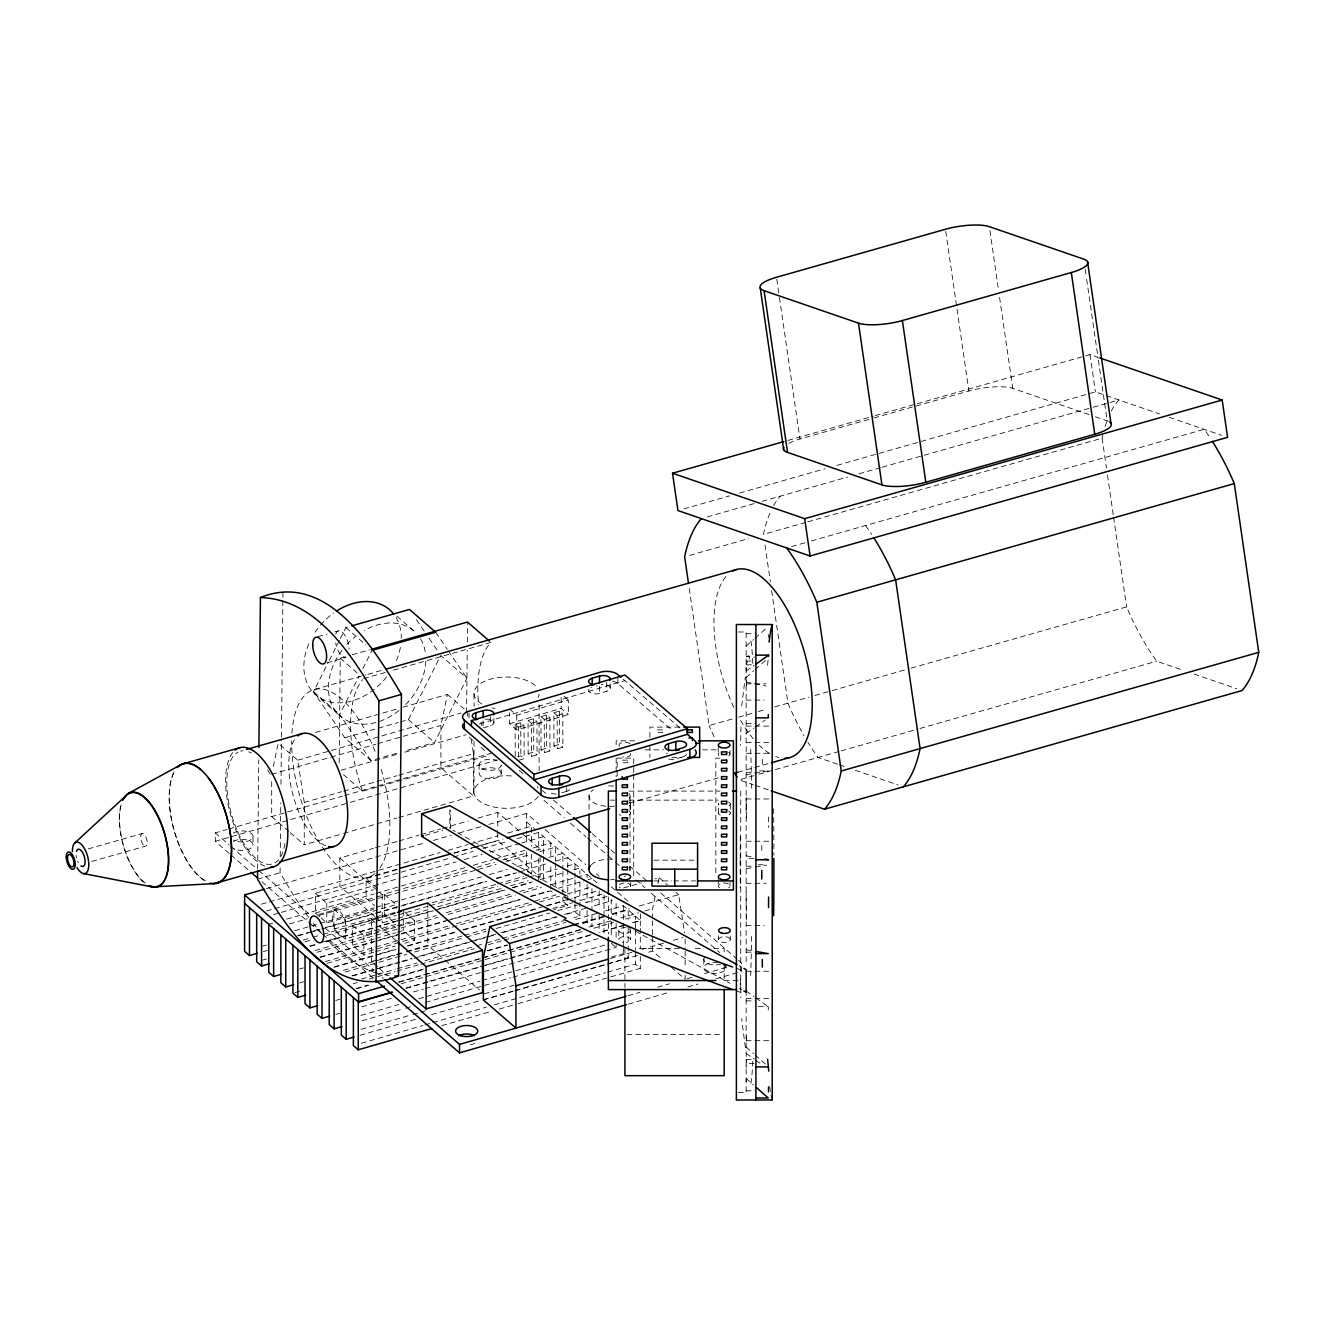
<?xml version="1.0" encoding="UTF-8"?>
<svg xmlns="http://www.w3.org/2000/svg" width="1325" height="1325" viewBox="0 0 1325 1325"><rect width="100%" height="100%" fill="white"/><g stroke="black" fill="none" stroke-linecap="round" stroke-linejoin="round"><path stroke-width="0.75" stroke-dasharray="5 3.75" d="M718.581 813.103L718.581 804.06M725.934 968.177L725.934 964.782M746.157 1081.498L746.157 1079.593M746.157 1067.967L746.157 1065.25M746.157 903.667L746.157 891.791M746.157 809.078L746.157 797.484M746.157 670.599L746.157 667.336M746.638 680.752L746.604 688.47M746.604 906.201L746.538 920.246M257.646 868.869L258.773 759.921M308.427 917.132L294.763 897.323L280.072 872.744L280.138 866.567M280.237 856.298L280.784 802.851M280.983 784.35L281.447 739.135M281.463 737.081L282.871 599.347M282.888 597.293L282.954 591.132M339.183 762.786L340.26 658.177L350.197 655.362M466.582 712.535L467.228 650.178M467.311 642.128L467.51 622.021M273.314 766.529L278.2 743.259L297.744 760.186L304.253 802.486L304.253 844.787L341.635 834.005M398.709 817.525L473.472 795.944L440.91 767.738L440.91 725.438L447.419 694.416L400.2 708.047M652.596 918.821L652.596 908.751L655.842 893.249M657.879 883.543L659.105 877.73L655.163 878.872M396.771 753.229L370.934 760.583L344.748 737.76L313.495 691.683L328.302 662.351M329.229 660.513L339.399 640.356M340.326 638.517L345.875 627.52L349.85 626.394M370.934 760.583L339.68 714.506L359.108 676.015M362.802 668.678L372.06 650.343M400.415 721.926L408.382 719.674L440.761 655.511L466.947 678.334L434.55 742.497L404.738 750.977M746.157 646.07L753.527 639.544M755.002 638.236L766.794 627.802M746.157 677.489L753.627 670.864M755.134 669.539L765.602 660.264M746.157 661.142L754.041 660.893M746.157 671.063L754.173 665.365M746.157 733.537L754.041 727.938M755.631 726.812L765.105 720.104M747.201 656.355L746.157 656.869A11.743 2.915 -45.7 0 1 747.234 656.306L754.571 657.183M596.3 686.002L597.211 685.721M479.319 723.897L624.903 680.652M509.496 709.057L516.7 715.235L568.326 699.915L568.375 714.539L516.75 729.876L509.545 723.698L509.512 712.717M483.526 727.856L490.382 725.818A7.172 3.611 -0.2 0 0 493.397 721.33A7.172 3.611 -0.2 0 0 484.983 719.227M589.112 689.066A7.172 3.611 -0.2 0 0 591.198 693.091A7.172 3.611 -0.2 0 0 599.43 693.439L606.734 691.253A7.172 3.611 -0.2 0 0 609.748 686.764A7.172 3.611 -0.2 0 0 601.335 684.661M509.545 723.698L561.171 708.362L568.375 714.539M515.143 724.295L520.758 722.622L524.054 725.438L524.153 758.645L518.539 760.318L518.439 727.11L515.143 724.295L515.243 757.486L520.858 755.813L524.153 758.645M528.046 720.452L533.677 718.779L536.956 721.612L537.056 754.803L531.441 756.476L528.145 753.66L528.046 720.452L531.342 723.284L531.441 756.476M540.948 716.626L546.579 714.953L549.875 717.769L549.958 750.977L544.343 752.65L541.047 749.817L540.948 716.626L544.244 719.442L544.343 752.65M553.867 712.784L559.481 711.111L562.777 713.943L562.877 747.134L557.245 748.807L553.966 745.992L553.867 712.784L557.146 715.616L557.245 748.807M518.439 727.11L524.054 725.438M531.342 723.284L536.956 721.612M544.244 719.442L549.875 717.769M557.146 715.616L562.777 713.943M528.145 753.66L533.776 751.987L537.056 754.803M541.047 749.817L546.678 748.145L549.958 750.977M553.966 745.992L559.581 744.319L562.877 747.134M561.701 792.814L564.897 791.87M565.344 791.737L566.719 791.323A7.172 3.611 -0.2 0 0 570.263 788.392M682.16 757.039L675.767 758.943A7.172 3.611 -0.2 0 1 667.204 758.463M682.623 756.906L683.071 756.774A7.172 3.611 -0.2 0 0 686.615 753.461M315.582 732.46L398.229 708.61M297.744 760.186L461.067 713.032M271.691 774.28L328.749 757.817M330.72 757.237L375.969 744.17M377.94 743.607L440.91 725.438M304.253 802.486L341.635 791.688M343.606 791.124L375.091 782.032M377.062 781.468L396.738 775.787M398.709 775.224L473.472 753.643L471.303 739.532M229.275 853.449L215.279 841.325L215.279 832.878L226.956 829.5M228.894 828.937L342.529 796.143M344.5 795.563L375.969 786.487M377.94 785.907L493.43 752.583M215.279 841.325L288.767 820.125M290.755 819.546L348.359 802.917M350.347 802.337L497.322 759.921M343.606 833.425L375.091 824.349M377.062 823.769L396.738 818.088M374.627 916.337L339.846 886.226L339.846 858.02L373.402 848.331M375.373 847.768L397.102 841.491M399.073 840.928L418.816 835.23M420.787 834.651L440.529 828.953M442.5 828.39L468.172 820.97M478.043 818.121L497.786 812.424L520.46 832.067M266.441 888.611L373.7 857.656M375.671 857.076L425.325 842.75M433.275 840.447L451.146 835.297M459.096 832.994L480.942 826.684M488.892 824.398L526.621 813.5L538.712 823.968M261.389 904.163L267.352 902.457M269.339 901.878L440.148 852.571M448.098 850.269L467.957 844.538M469.944 843.975L497.753 835.942M507.674 833.077L531.507 826.187L531.507 846.178M319.64 916.734L315.367 913.024L315.367 893.282L373.402 876.537M375.373 875.957L397.102 869.697M454.342 853.168L472.114 848.033M474.085 847.47L497.786 840.63L540.12 877.299L540.12 855.138M266.607 910.987L272.569 909.265M274.557 908.685L373.865 880.015M375.853 879.452L451.328 857.656M453.316 857.093L473.174 851.346M483.095 848.48L506.928 841.607M516.866 838.742L538.712 832.431L590.735 877.481M273.48 914.631L279.442 912.925M281.43 912.345L400.597 877.945M402.585 877.365L456.214 861.896M464.148 859.594L482.035 854.443M489.968 852.141L519.764 843.545M521.752 842.965L543.598 836.655L543.598 854.642M315.367 893.282L326.762 903.153L373.617 889.638M268.76 924.32L272.735 923.177M286.647 919.153L374.031 893.928M376.018 893.348L465.39 867.56M473.34 865.258L493.198 859.528M495.186 858.948L524.982 850.352M532.932 848.066L550.803 842.899L550.803 858.882M315.367 913.024L366.131 898.383L374.677 905.787M379.149 892.073L382.18 894.69L469.05 869.614M476.95 867.328L494.705 862.194M502.606 859.925L526.307 853.085M536.178 850.236L540.12 849.093L540.12 853.118M384.697 894.706L384.697 914.449L396.092 924.32L345.328 938.978L333.933 929.107L333.933 909.364L384.697 894.706L396.092 904.577L396.092 908.536M289.546 923.956L307.417 918.805M319.342 915.36L400.763 891.858M402.75 891.278L476.238 870.061M478.226 869.498L496.097 864.331M506.034 861.465L529.868 854.592M539.805 851.71L555.688 847.122L555.688 861.117M294.763 930.779L374.213 907.84M376.184 907.261L481.455 876.868M489.405 874.583L507.276 869.415M517.214 866.55L541.047 859.677M548.981 857.374L562.893 853.366L562.893 869.349M321.064 917.96L326.762 922.896L373.617 909.381M333.933 909.364L345.328 919.235L396.092 904.577M297.661 935.582L311.557 931.558M313.545 930.995L323.482 928.129M325.47 927.55L400.945 905.753M402.933 905.19L486.341 881.108M496.279 878.243L514.15 873.076M524.087 870.21L547.921 863.337M555.854 861.035L567.779 857.606L567.779 867.593M262.466 946.166L266.441 945.023M298.224 935.847L308.145 932.982M310.133 932.403L320.07 929.537M322.058 928.957L373.7 914.051M375.671 913.488L486.904 881.373M496.842 878.508L516.7 872.778M518.688 872.198L526.621 869.912L531.507 874.136L525.545 875.858M333.933 929.107L384.697 914.449M377.625 966.952L371.381 961.536L371.381 919.235L396.672 911.931M373.65 952.244L363.895 955.06L352.483 945.189L352.483 925.446L373.965 919.235M375.919 918.672L395.446 913.041M263.377 951.549L267.352 950.389M303.11 940.071L311.044 937.785M313.031 937.206L320.981 934.92M322.969 934.34L396.457 913.124M432.198 902.805L495.765 884.454M497.753 883.891L523.574 876.438M304.866 941.81L310.812 940.088M326.712 935.5L396.225 915.442M398.212 914.863L428.008 906.267M429.996 905.687L497.521 886.193M505.471 883.907L527.317 877.597M529.304 877.017L557.096 869.001M567.034 866.136L574.984 863.834L574.984 877.829M376.134 917.645L382.18 922.896L395.993 918.904M397.98 918.324L429.565 909.215M437.465 906.929L502.606 888.131M510.506 885.845L528.277 880.711M309.752 946.05L315.698 944.327M325.635 941.462L399.123 920.246M401.111 919.666L430.907 911.07M438.84 908.784L504.394 889.853M512.328 887.568L532.203 881.821M540.136 879.535L563.97 872.662M573.907 869.78L579.87 868.074L579.87 874.053M262.632 960.078L266.607 958.919M310.298 946.315L316.261 944.593M326.198 941.727L373.865 927.964M375.853 927.401L395.711 921.653M397.699 921.09L433.441 910.772M435.428 910.192L504.957 890.118M512.891 887.833L530.762 882.665M352.483 925.446L363.895 935.317L373.65 932.502M375.604 931.939L395.132 926.291M397.086 925.728L414.659 920.66L414.659 940.402L404.887 943.218M315.184 950.538L436.339 915.575M446.277 912.71L511.814 893.779M519.764 891.493L537.635 886.326M316.957 952.278L438.111 917.314M448.032 914.449L515.558 894.955M523.507 892.653L541.378 887.485M551.316 884.62L575.149 877.746M577.137 877.167L587.074 874.301L587.074 882.301M352.483 945.189L373.965 938.978M375.919 938.415L395.446 932.783M397.401 932.22L403.264 930.531L414.659 940.402M319.855 957.081L377.443 940.452M379.43 939.889L399.289 934.158M401.276 933.578L448.943 919.815M450.931 919.252L520.443 899.178M530.381 896.313L548.252 891.145M558.189 888.28L585.998 880.264M587.985 879.684L591.96 878.541M320.402 957.362L374.031 941.876M376.018 941.297L445.531 921.239M447.519 920.66L521.007 899.443M530.944 896.578L550.803 890.847L555.688 895.071L531.855 901.961M299.467 969.039L303.442 967.896M325.288 961.586L448.43 926.043M456.38 923.74L529.868 902.524M327.043 963.325L450.185 927.782M452.173 927.202L531.623 904.263M539.573 901.977L559.432 896.247M567.382 893.944L591.215 887.071M375.604 951.681L395.132 946.033M333.917 966.985L377.625 954.364M379.596 953.801L395.496 949.213M407.404 945.768L455.071 932.005M463.021 929.719L544.459 906.201M546.447 905.637L572.267 898.184M574.255 897.605L596.101 891.294M334.48 967.25L374.213 955.789M376.184 955.209L396.059 949.478M407.967 946.033L455.634 932.27M463.584 929.984L539.06 908.188M547.01 905.903L562.893 901.315L567.779 905.538L553.867 909.563M552.856 908.403L572.533 902.722M580.4 900.453L602.047 894.209M623.694 887.949L641.399 882.847M371.381 961.536L404.44 951.996M406.394 951.433L427.793 945.255L443.411 958.803M299.649 982.951L303.624 981.808M343.341 970.331L394.982 955.424M396.97 954.861L404.903 952.559M406.891 951.979L462.508 935.93M464.495 935.367L486.341 929.057M345.096 972.07L406.676 954.298M414.609 952.012L464.263 937.669M466.251 937.106L486.109 931.359M496.047 928.494L549.676 913.024M557.61 910.722L577.485 904.992M585.418 902.689L607.264 896.396M351.97 975.73L377.791 968.277M379.778 967.697L399.637 961.967M401.624 961.403L411.562 958.522M419.495 956.236L473.124 940.75M475.112 940.187L489.008 936.162M490.995 935.599L498.945 933.297M500.933 932.734L556.55 916.668M564.483 914.383L586.329 908.072M594.279 905.787L612.15 900.619M294.928 992.624L302.878 990.338M352.533 975.995L412.108 958.803M414.096 958.223L469.713 942.174M471.7 941.595L495.533 934.721M503.483 932.419L557.096 916.95M567.034 914.084L574.984 911.782L579.87 916.006L573.907 917.728M361.394 979.076L395.148 969.337M397.136 968.757L416.994 963.027M424.944 960.741L474.598 946.398M476.586 945.835L484.536 943.532M486.507 942.969L500.419 938.945M502.407 938.382L563.97 920.593M353.212 983.697L357.187 982.537M369.095 979.109L394.916 971.656M396.904 971.076L418.75 964.766M420.737 964.202L474.367 948.717M488.279 944.708L502.175 940.684M504.162 940.121L565.725 922.332M575.663 919.467L597.509 913.173M605.459 910.871L623.33 905.704L640.604 920.676L634.658 922.399M582.222 922.482L603.869 916.238M611.753 913.968L629.458 908.851M639.296 906.018L678.648 894.657L684.545 932.933M356.11 988.5L368.035 985.055M401.79 975.299L423.636 969.006M487.203 950.654L507.061 944.924M582.536 923.128L604.382 916.817M612.332 914.532L628.216 909.944L628.216 919.931M356.673 988.765L368.582 985.32M400.365 976.144L424.199 969.271M487.766 950.919L507.624 945.189M583.099 923.392L587.074 922.25L591.96 926.49L591.96 906.499M398.295 982.156L479.733 958.654M483.377 957.611L581.758 929.206M588.963 927.119L611.272 920.676M620.746 917.943L638.617 912.793M644.728 911.02L652.596 908.751M335.738 1000.441L339.713 999.298M399.289 982.09L423.122 975.217M425.11 974.637L480.727 958.588M482.714 958.025L582.023 929.355M401.044 983.829L508.303 952.874M510.291 952.294L583.778 931.094M593.716 928.229L613.574 922.482M625.483 919.053L635.42 916.188L635.42 928.162M405.93 988.069L427.793 981.759M429.764 981.179L483.393 965.71M485.381 965.13L592.639 934.175M602.56 931.309L624.423 924.999M632.356 922.697L640.306 920.411L640.306 926.407M406.245 988.334L479.981 967.117M481.72 966.538L507.79 959.101M509.529 958.522L593.202 934.44M602.875 931.574L624.721 925.264M335.904 1014.354L339.879 1013.211M361.725 1006.901L391.521 998.305M413.367 991.994L423.304 989.129M425.292 988.549L602.047 937.52M360.98 1015.43L398.726 1004.532M418.584 998.802L480.163 981.03M482.151 980.45L605.293 944.907M361.907 1020.813L403.612 1008.772M405.599 1008.192L411.562 1006.47M425.457 1002.462L510.854 977.8M512.841 977.237L616.125 947.425L616.125 941.429M361.162 1029.343L410.816 1015M412.804 1014.437L418.75 1012.714M420.737 1012.134L426.7 1010.428M484.304 993.8L514.1 985.187M611.421 957.097L623.33 953.652L628.216 957.892L515.011 990.57M610.394 958.538L632.025 952.294M641.863 949.462L665.481 942.638M673.348 940.369L683.187 937.52M360.085 1035.289L415.702 1019.24M431.586 1014.652L481.24 1000.309M483.227 999.746L513.023 991.15M483.377 999.911L512.891 991.382M514.862 990.818L605.376 964.699M607.33 964.12L638.816 955.043M648.654 952.195L652.596 951.052L660.347 957.776M361.327 1043.255L422.907 1025.484M424.894 1024.904L430.84 1023.182M432.828 1022.602L486.457 1007.133M494.407 1004.83L605.624 972.732M607.612 972.153L635.42 964.12L640.306 968.36L515.177 1004.483M441.689 1025.699L491.343 1011.356M499.293 1009.07L513.189 1005.046M628.1 995.738L639.909 992.326M657.614 987.208L669.423 983.812M687.112 978.695L692.942 977.022M704.602 973.643L727.955 966.919M628.348 1004.118L670.069 992.077M687.94 986.926L697.878 984.061M715.748 978.893L737.594 972.583M425.159 835.313L442.765 830.278M787.828 440.463L873.324 416.166M875.312 415.603L1090.011 354.587L1097.796 357.253M788.773 443.279A32.562 8.546 -8.2 0 1 799.952 439.006L870.343 418.998M873.854 417.988L912.577 406.99M916.088 405.997L968.89 390.991A32.562 8.546 -8.2 0 1 1012.78 388.391L1089.481 414.758M683.899 508.866L729.628 495.865M739.565 493.049L825.061 468.752M836.986 465.357L1095.427 391.902L1159.574 413.947M707.252 516.932L754.554 503.483M762.107 501.33L847.52 477.05M858.931 473.82L880.578 467.659M882.152 467.212L1091.883 407.603M1093.224 407.222L1118.83 399.951A162.826 71.384 74.1 0 0 1111.079 411.512M317.834 636.712L327.209 634.046M334.728 631.909L338.471 630.849M689.563 555.407L748.691 538.612M805.815 522.381L763.482 534.406A162.826 71.384 74.1 0 1 771.299 510.042M807.737 521.835L1102.135 438.161A162.826 71.384 74.1 0 1 1102.781 435.147M352.185 654.798L370.072 649.714M327.109 662.848L345.891 657.515A13.846 6.062 74.1 0 1 335.672 642.956M791.621 546.546L806.412 542.356M811.331 540.948L1204.193 429.3A162.826 71.384 74.1 0 1 1210.305 438.128M314.621 689.447L365.932 674.856M367.903 674.309L381.716 670.367M363.679 678.599L385.542 672.388M393.508 670.135L490.946 642.443A97.702 42.831 74.1 0 0 478.59 704.618M344.748 737.76L398.428 722.489M341.088 770.256L396.771 754.438M404.721 752.186L466.367 734.663M88.278 848.911L142.206 833.574M91.756 861.449L145.7 846.128A6.509 2.849 74.1 0 0 145.485 836.108A6.509 2.849 74.1 0 0 140.682 837.317A6.509 2.849 74.1 0 0 145.7 846.128M343.49 774.661L362.52 791.257L489.786 755.084M689.232 588.449L709.107 725.57L733.735 718.564M738.671 717.156L753.445 712.966M758.38 711.558L763.299 710.15M774.794 706.888L809.111 697.149M814.875 695.493L830.262 691.12M832.199 690.573L909.165 668.711M911.087 668.148L1126.598 606.9A162.826 71.384 74.1 0 0 1156.692 661.192L1183.374 670.367M257.547 879.137L280.072 872.744M366.893 877.713L398.461 868.736M453.73 853.035L475.427 846.857M477.414 846.294L503.069 839.007M629.375 803.099L718.183 777.874M737.909 772.26L769.494 763.283M753.991 775.655L739.201 779.862L753.428 784.748M758.91 774.247L773.701 770.057M775.34 769.593L839.205 751.441M841.127 750.894L918.093 729.015M920.014 728.468L1156.692 661.192M318.729 914.432L335.623 909.646M322.373 942.174L343.026 936.311A13.846 6.062 74.1 0 0 342.562 915.028A13.846 6.062 74.1 0 0 332.376 917.579A13.846 6.062 74.1 0 0 343.026 936.311M746.157 774.777L768.268 770.902L758.231 770.902M746.157 866.219L754.041 866.169M746.157 868.687L753.627 867.362M755.498 867.03L766.728 865.059M738.34 631.992L746.157 631.975L746.157 965.362M746.157 633.698L755.912 633.698M746.505 664.802L754.041 664.802M746.157 683.832L766.198 683.832M746.157 700.097L764.194 700.097M746.157 723.616L755.912 723.616M746.157 726.1L770.206 726.1M679.758 727.11L649.896 727.11L649.896 737.23M634.675 740.824L616.158 740.824L616.158 747.002M746.157 742.381L770.206 742.381M644.96 749.851L663.461 749.851M702.548 749.851L716.941 749.851M746.157 753.279L770.206 753.279M671.792 757.436L681.746 757.436M719.972 758.132L715.848 758.132L715.848 873.457M746.157 772.326L755.912 772.326M629.06 791.091L720.038 791.091M746.157 798.975L770.206 798.975M610.444 800.134L614.585 800.134M629.06 800.134L717.968 800.134M746.157 841.243L770.206 841.243M754.041 858.352L746.157 858.285M653.97 860.173L695.592 860.173M758.298 864.745L767.009 864.745M653.97 880.926L671.808 880.926M673.779 880.926L695.592 880.926M746.157 883.262L766.198 883.262M746.157 925.529L764.194 925.529M639.395 948.402L680.752 948.402M695.227 948.402L701.438 948.402M713.844 948.402L724.179 948.402L724.179 954.58M746.157 952.178L755.912 952.178M746.157 971.242L770.206 971.242M724.179 980.55L740.725 980.55M746.157 998.404L770.206 998.404M746.157 1000.888L755.912 1000.888M758.231 1006.652L768.268 1006.652L768.301 1009.932M626.99 1034.477L722.108 1034.477M746.157 1040.672L770.206 1040.672M746.157 1059.404L754.041 1059.702M754.041 1063.611L746.157 1063.362M746.157 1090.823L755.912 1090.823M738.34 1092.529L746.157 1092.545L746.157 989.03M389.202 975.564L379.894 973.858M746.157 855.834L753.627 857.142M746.157 949.727L754.19 951.135M746.157 682.06L766.198 686.068M1169.263 417.292L1221.733 435.329M1095.378 416.795L1107.17 420.853A32.562 8.546 -8.2 0 1 1108.478 421.367M1194.04 674.044L1236.722 688.718M837.599 764.177L818.038 757.453A162.826 71.384 74.1 0 1 807.919 742.331M839.371 764.79L844.721 766.628M855.387 770.289L898.068 784.963M755.2 785.361L769.444 790.247M376.168 972.931C356.789 966.77 340.442 953.735 326.712 939.077M739.217 965.826L741.52 967.101M452.918 830.212L455.22 831.504M457.539 832.779L471.435 840.464M473.754 841.739L550.736 884.272M552.277 885.117L559.962 889.357M561.502 890.218L569.187 894.458M626.079 925.893L633.764 930.133M635.304 930.995L729.959 983.282M739.217 988.4L741.52 989.676M746.157 990.968L754.041 996.582M755.631 997.692L768.268 1006.652M746.157 1053.458L754.173 1059.139M755.78 1060.282L762.19 1064.82M623.131 679.145L681.166 728.949M612.415 681.05A13.035 6.559 -0.2 0 1 617.848 683.584L672.951 730.87M564.003 696.205L568.326 699.915M447.419 694.416L464.164 708.908M659.105 877.73L667.485 884.984M675.849 892.238L678.648 894.657M519.168 770.372L523.839 774.429M542.538 790.628L545.652 793.311M553.419 800.052L572.085 816.2M592.292 833.707L609.401 848.53M610.957 849.872L617.168 855.254M629.623 866.02L646.716 880.843M660.711 892.967L736.899 958.936M738.456 960.294L741.569 962.977L741.569 971.44L738.456 968.741M543.995 800.333L564.218 817.856M570.429 823.239L585.998 836.704M587.555 838.062L606.221 854.227M607.777 855.569L613.988 860.968M615.545 862.31L620.216 866.351M635.785 879.817L645.109 887.916M651.337 893.298L719.79 952.576M545.039 829.45L585.633 864.596M596.267 873.821L599.148 876.305M611.239 886.789L616.125 891.013M617.566 892.255L628.216 901.48M526.621 821.964L535.83 829.93M593.385 879.783L599.148 884.769M521.984 833.375L540.12 849.093M671.195 967.184L685.158 979.258L685.158 973.213M611.239 943.185L616.125 947.425M450.5 828.854L450.599 810.469M377.526 888.512L366.131 878.641L366.131 898.383M404.688 912.014L414.659 920.66M339.846 858.02L377.642 890.748M444.985 960.145L479.368 989.941M288.751 831.355L271.691 816.581L271.691 780.326M290.291 832.696L304.253 844.787M371.381 919.235L377.625 924.651M379.198 926.009L396.39 940.899M379.198 968.31L387.016 975.084M215.279 832.878L229.275 845.002M230.832 846.344L257.282 869.25M258.839 870.591L308.626 913.703M325.735 928.527L373.965 970.298M375.522 971.639L383.306 978.38M230.832 854.807L249.514 870.972M261.952 881.754L308.626 922.167M310.183 923.525L321.064 932.949M322.621 934.291L373.965 978.761M396.854 616.092L415.255 632.141A56.346 42.002 -48.9 0 0 364.209 630.567M345.875 627.52L365.899 644.977M469.282 737.213L473.688 741.039M481.008 747.416L485.397 751.242M340.26 658.177L359.29 674.773M408.382 719.674L434.55 742.497M313.495 691.683L339.68 714.506M314.456 693.654L339.001 715.053M746.157 1047.032L753.627 1053.657M755.134 1054.965L767.109 1065.565M746.157 1078.451L753.527 1084.976M321.776 933.661L313.164 923.277M435.693 632.257L447.27 649.333M448.413 651.039L466.947 678.334M416.447 619.669L424.547 631.628M429.184 638.451L437.283 650.393M466.963 711.326L468.205 719.392M1085.192 269.223L1086.367 277.306M1086.666 279.327L1098.094 358.181M1098.375 360.201L1107.17 420.853M1090.011 354.587L1095.427 391.902M1102.135 438.161L1106.458 468.04M1107.485 475.062L1113.348 515.491M1113.596 517.263L1126.598 606.9M989.924 230.716L998.122 287.31M999.58 297.413L1012.78 388.391M945.735 231.279L968.89 390.991M776.798 279.293L778.852 293.438M779.448 297.496L799.952 439.006M765.005 544.956L770.355 581.874M771.63 590.652L787.944 703.161A162.826 71.384 74.1 0 0 804.01 735.739M746.522 1060.613L746.505 1059.702M746.538 1061.805L746.555 1062.7M768.517 634.609L768.55 637.474M746.538 804.275L746.604 818.303M746.604 1036.051L746.638 1043.752M768.55 816.912L768.583 827.512M617.831 678.185L617.848 683.584M610.262 683.816L610.278 688.321M606.717 682.259L606.734 691.253M599.413 686.234L599.43 693.439M566.702 787.729L566.719 791.323M561.138 697.381L561.171 708.362M559.481 711.111L559.581 744.319M546.579 714.953L546.678 748.145M533.677 718.779L533.776 751.987M520.758 722.622L520.858 755.813M516.7 715.235L516.75 729.876M493.91 718.382L493.91 722.87M490.349 716.808L490.382 725.818M483.045 720.783L483.078 727.988M469.033 712.983L469.05 718.382M740.725 791.091L740.725 989.593M730.307 804.06L730.307 813.103M730.307 935.963L730.307 939.574A5.863 2.915 0 0 1 721.512 942.108A5.863 2.915 0 0 1 721.512 937.057A5.863 2.915 0 0 1 730.307 939.574M729.976 750.546L729.976 754.157M729.976 882.334L729.976 885.961M724.179 964.799L724.179 981.345M718.581 935.963L718.581 939.574M718.249 746.919L718.249 754.157M718.249 878.723L718.249 885.961M703.823 959.101L703.823 967.565M685.158 938.978L685.158 949.048M685.158 951.052L685.158 965.163M652.596 920.842L652.596 934.937M652.596 936.957L652.596 951.052M649.896 745.329L649.896 757.436M640.604 913.902L640.604 920.676M640.306 928.394L640.306 948.385M640.306 956.368L640.306 968.36M635.42 930.167L635.42 950.141M635.42 952.145L635.42 964.12M633.714 772.541L633.714 758.132L617.168 758.132L617.168 776.665M633.714 774.595L633.714 877.564M630.717 882.334L630.717 885.961M630.518 804.06L630.518 813.103M630.518 930.548A5.863 2.915 0 0 1 621.723 933.065A5.863 2.915 0 0 1 621.723 928.013A5.863 2.915 0 0 1 630.518 930.548L630.518 939.574M630.021 796.723L630.021 870.045M628.216 927.914L628.216 943.897M628.216 945.901L628.216 957.892M624.92 948.402L624.92 987.523M623.33 905.704L623.33 945.669M623.33 947.657L623.33 953.652M618.792 930.548L618.792 939.574M616.158 758.099L616.158 776.649M616.125 903.468L616.125 915.459M616.125 923.442L616.125 939.425M611.239 899.244L611.239 919.219M611.239 921.206L611.239 935.202M608.374 896.926L608.374 913.389M608.374 914.648L608.374 933.992M604.034 895.004L604.034 908.983M604.034 910.987L604.034 932.949M599.148 890.764L599.148 906.747M599.148 914.747L599.148 932.717M591.96 888.528L591.96 904.511M589.045 795.58L589.045 811.877M587.074 884.288L587.074 902.275M587.074 910.258L587.074 922.25M579.87 882.052L579.87 900.039M579.87 902.027L579.87 916.006M574.984 879.817L574.984 901.795M574.984 903.799L574.984 911.782M567.779 869.581L567.779 893.563M567.779 895.551L567.779 905.538M562.893 871.353L562.893 895.319M562.893 897.323L562.893 901.315M555.688 863.105L555.688 887.088M550.803 866.865L550.803 888.843M543.598 856.646L543.598 880.612M539.093 704.9L539.093 770.703M538.712 832.431L538.712 850.418M538.712 858.401L538.712 880.38M531.507 854.161L531.507 874.136M526.621 813.5L526.621 833.955M526.621 835.942L526.621 843.942M526.621 851.925L526.621 869.912M501.214 773.568A11.08 5.532 0 0 0 485.165 768.318A11.08 5.532 0 0 0 484.105 777.891A11.08 5.532 0 0 0 501.214 773.568L501.214 765.105A11.08 5.532 0 0 1 487.318 770.156A11.08 5.532 0 0 1 480.263 762.322A11.08 5.532 0 0 1 497.041 760.467M497.786 812.424L497.786 830.56M497.786 832.564L497.786 840.63M479.103 764.492L479.103 772.955M474.035 694.068L474.035 706.407M474.035 741.371L474.035 792.781M473.472 753.643L473.472 795.944M449.804 809.79L449.804 828.257M427.793 902.954L427.793 945.255M403.264 910.788L403.264 930.531M382.18 894.69L382.18 922.896M363.895 935.317L363.895 955.06M345.328 919.235L345.328 938.978M326.762 903.153L326.762 922.896M253.025 836.754L253.025 845.217M747.631 661.987A16.529 4.505 -46.2 0 1 746.273 664.024M772.558 1099.783A237.606 7.238 87.3 0 1 769.295 1083.833M752.799 1061.077A229.755 15.171 85.9 0 1 750.911 1083.535M745.362 1047.528A229.821 6.708 84.7 0 1 741.702 1018.528M751.54 936.427A229.606 22.409 88.7 0 1 750.695 975.531M750.911 640.969A229.755 15.171 -85.9 0 1 752.799 663.444M761.759 845.516A237.572 1.491 89.9 0 1 761.792 854.078M773.634 808.747A237.523 14.641 -89.9 0 1 773.883 855.205M750.695 748.989A229.606 22.409 -88.7 0 1 751.54 788.093M767.589 665.249A237.572 6.592 -86.9 0 1 768.533 655.693M762.339 759.391A237.49 2.551 -88.7 0 1 762.239 765.088M741.702 705.993A229.821 6.708 -84.7 0 1 745.362 676.992M747.449 656.024A12.472 3.246 -46.8 0 1 747.35 662.119M740.559 979.192A229.639 7.056 87.6 0 1 740.957 997.708M740.195 860.024A229.755 8.795 89.8 0 1 740.244 887.849M740.957 726.796A229.639 7.056 -87.6 0 1 740.559 745.329M740.244 836.655A229.755 8.795 -89.8 0 1 740.195 864.48M143.431 882.019A48.843 21.415 74.1 0 1 121.138 804.921M78.473 862.923A8.96 3.925 74.1 0 1 77.711 861.383M76.568 857.921A8.96 3.925 74.1 0 1 76.171 855.403M773.618 505.587A162.826 71.384 74.1 0 1 780.177 496.196M865.54 525.545A162.826 71.384 74.1 0 1 871.651 534.372M714.142 736.866A162.826 71.384 74.1 0 1 709.107 725.57M1105.067 426.517A162.826 71.384 74.1 0 1 1107.849 418.617M629.209 802.221A5.863 2.915 0 0 1 629.209 805.898M629.209 811.264A5.863 2.915 0 0 1 629.209 814.941M620.961 815.372A5.863 2.915 0 0 1 619.454 814.444M728.584 802.006A5.863 2.915 0 0 1 728.584 806.13M718.812 804.871A5.863 2.915 0 0 1 718.812 803.265M728.584 811.033A5.863 2.915 0 0 1 728.584 815.157M720.303 815.157A5.863 2.915 0 0 1 718.812 812.291M618.891 939.044A5.863 2.915 0 0 1 624.82 936.659A5.863 2.915 0 0 1 630.468 939.21A5.863 2.915 0 0 1 626.261 942.39M623.048 942.39A5.863 2.915 0 0 1 622.502 942.29M728.667 752.318A5.863 2.915 0 0 1 728.667 755.995M718.912 755.498A5.863 2.915 0 0 1 718.912 752.815M630.617 753.627A5.863 2.915 0 0 1 628.58 756.409A5.863 2.915 0 0 1 622.7 756.873M619.404 746.19A5.863 2.915 0 0 1 622.419 742.464A5.863 2.915 0 0 1 630.054 743.772M719.558 887.8A5.863 2.915 0 0 1 720.121 883.825A5.863 2.915 0 0 1 728.121 883.825A5.863 2.915 0 0 1 728.667 887.8M619.404 884.885A5.863 2.915 0 0 1 627.818 883.427A5.863 2.915 0 0 1 629.408 887.8M620.299 887.8A5.863 2.915 0 0 1 619.404 887.021M591.132 687.609A7.172 3.611 -0.2 0 1 591.646 687.393M666.508 753.627A7.172 3.611 -0.2 0 1 667.469 753.113M556.169 793.99A7.172 3.611 -0.2 0 1 549.047 791.638M629.441 866.997A20.521 10.252 0 0 1 629.789 871.088M625.615 875.858A20.521 10.252 0 0 1 624.29 876.603M614.502 879.436A20.521 10.252 0 0 1 610.477 879.734M591.232 864.844A20.521 10.252 0 0 1 614.85 859.577M629.441 793.658A20.521 10.252 0 0 1 629.358 798.809M614.502 806.097A20.521 10.252 0 0 1 592.292 801.708A20.521 10.252 0 0 1 593.451 789.783M608.589 785.907A20.521 10.252 0 0 1 614.85 786.238M538.016 796.242A32.562 16.281 0 0 1 499.227 807.886A32.562 16.281 0 0 1 474.598 788.905A32.562 16.281 0 0 1 511.698 775.953M537.254 786.586A32.562 16.281 0 0 1 538.165 788.077M539.076 694.217A32.562 16.281 0 0 1 538.016 697.53M494.937 708.527A32.562 16.281 0 0 1 491.873 707.848M481.787 703.89A32.562 16.281 0 0 1 490.283 679.212A32.562 16.281 0 0 1 537.254 687.874M474.648 1043.355A11.08 5.532 0 0 1 470.375 1044.729M721.247 963.938A11.08 5.532 0 0 1 708.08 963.772A11.08 5.532 0 0 1 704.536 957.428M722.572 963.888A11.08 5.532 0 0 1 719.326 972.931A11.08 5.532 0 0 1 703.807 967.995A11.08 5.532 0 0 1 718.829 962.695M233.299 833.011A11.08 5.532 0 0 1 249.398 832.332A11.08 5.532 0 0 1 249.696 840.414A11.08 5.532 0 0 1 233.548 840.033M233.299 841.474A11.08 5.532 0 0 1 249.398 840.795A11.08 5.532 0 0 1 249.696 848.878A11.08 5.532 0 0 1 233.548 848.497M264.718 866.119A61.877 27.129 74.1 0 1 230.434 814.097A61.877 27.129 74.1 0 1 232.885 752.467M205.491 880.777A61.877 27.129 74.1 0 1 174.188 830.328A61.877 27.129 74.1 0 1 174.652 771.266M203.901 880.231A62.109 27.229 74.1 0 1 173.674 829.102A62.109 27.229 74.1 0 1 174.469 771.382M145.353 883.079A48.843 21.415 74.1 0 1 121.204 804.606M374.859 873.573A97.702 42.831 74.1 0 1 321.163 845.251A97.702 42.831 74.1 0 1 291.666 740.774M291.931 733.354A97.702 42.831 74.1 0 1 324.84 689.563A97.702 42.831 74.1 0 1 376.085 754.107M381.202 769.312A97.702 42.831 74.1 0 1 379.381 868.67M778.835 757.519A97.702 42.831 74.1 0 1 775.754 756.542M769.659 753.527A97.702 42.831 74.1 0 1 759.275 745.312M753.296 738.82A97.702 42.831 74.1 0 1 739.764 718.928M733.851 707.418A97.702 42.831 74.1 0 1 727.789 574.619M362.52 791.257A97.702 42.831 74.1 0 1 362.752 679.609M481.654 725.454A97.702 42.831 74.1 0 1 480.992 722.009M420.621 638.932A56.346 42.002 -48.9 0 1 425.689 655.428M425.805 661.225A56.346 42.002 -48.9 0 1 404.754 705.463M399.057 710.515A56.346 42.002 -48.9 0 1 337.511 713.529A56.346 42.002 -48.9 0 1 343.043 648.935M346.819 644.497A56.346 42.002 -48.9 0 1 355.199 636.679M396.076 617.533A56.346 42.002 -48.9 0 1 401.293 638.352M400.382 647.445A56.346 42.002 -48.9 0 1 395.612 662.285M386.668 676.86A56.346 42.002 -48.9 0 1 323.433 699.699A56.346 42.002 -48.9 0 1 309.537 642.112M315.085 632.24A56.346 42.002 -48.9 0 1 333.602 613.044M284.958 843.478A58.615 25.705 74.1 0 1 240.405 837.284A58.615 25.705 74.1 0 1 238.119 752.053M240.603 751.109A58.615 25.705 74.1 0 1 243.22 750.762M248.686 751.788A58.615 25.705 74.1 0 1 251.435 753.064M267.617 769.908A58.615 25.705 74.1 0 1 270.283 774.347M335.755 634.145A13.846 6.062 74.1 0 1 343.291 633.201A13.846 6.062 74.1 0 1 349.121 649.151M325.834 845.781A58.615 25.705 74.1 0 1 293.372 796.491A58.615 25.705 74.1 0 1 295.69 738.091M740.36 992.259A1420.698 714.407 -0.2 0 1 736.485 990.901M740.36 969.701A1420.698 714.407 -0.2 0 1 736.485 968.343M662.401 729.86L657.183 729.86L657.183 732.46L662.401 732.46L662.401 729.86M627.454 760.152L622.253 760.152L622.253 762.736L627.454 762.736L627.454 760.152"/><path stroke-width="1.5" d="M768.583 896.992L768.55 907.608M257.63 870.923L257.547 879.137C285.637 926.374 332.459 1002.876 398.543 976.028L401.425 694.416C373.319 647.213 326.497 570.727 260.429 597.525L258.888 747.582M376.018 982.421L378.9 700.809C352.5 656.521 318.298 599.447 260.429 597.525M768.55 1087.03L768.5 1090.193M768.301 714.572L768.268 717.852L755.912 717.852M768.5 1090.79L768.483 1091.899M489.886 926.589L483.377 957.611L483.377 999.911L515.938 1028.117L515.938 985.8L509.429 943.499L489.886 926.589L548.914 909.546M74.664 843.098L126.123 795.563M755.78 664.239L768.599 655.146L768.616 656.372M128.823 793.195L180.995 764.641M477.613 719.376A7.172 3.611 -0.2 0 1 472.329 716.394A7.172 3.611 -0.2 0 1 475.807 712.767L483.112 710.598A7.172 3.611 -0.2 0 1 491.36 710.945A7.172 3.611 -0.2 0 1 493.447 714.97M593.964 684.81A7.172 3.611 -0.2 0 1 588.681 681.828A7.172 3.611 -0.2 0 1 592.159 678.218L599.48 676.048A7.172 3.611 -0.2 0 1 607.711 676.379A7.172 3.611 -0.2 0 1 609.798 680.404M471.435 726.233L471.418 720.601L624.887 675.038L687.393 728.684L687.41 734.315L694.482 740.377A13.035 6.559 -0.2 0 1 689.828 749.37L689.861 758.364L558.885 797.269A13.035 6.559 -0.2 0 1 541.064 794.967L464.396 729.164A13.035 6.559 -0.2 0 1 463.038 724.195M471.418 720.601L533.942 774.264L687.393 728.684M687.41 734.315L533.958 779.878L533.942 774.264M552.144 778.288L559.448 776.119A7.172 3.611 -0.2 0 1 569.253 777.378A7.172 3.611 -0.2 0 1 566.686 782.33L559.382 784.499A7.172 3.611 -0.2 0 1 549.577 783.224A7.172 3.611 -0.2 0 1 552.144 778.288L552.161 785.493M668.496 743.723L675.816 741.553A7.172 3.611 -0.2 0 1 685.605 742.828A7.172 3.611 -0.2 0 1 683.054 747.764L675.733 749.933A7.172 3.611 -0.2 0 1 665.945 748.675A7.172 3.611 -0.2 0 1 668.496 743.723L668.529 750.927M620.912 677.241L617.831 674.591A13.035 6.559 -0.2 0 0 599.993 672.272L469.033 711.177A13.035 6.559 -0.2 0 0 464.363 720.171L541.031 785.957A13.035 6.559 -0.2 0 0 558.852 788.259L689.828 749.37M566.189 918.358L493.016 880.048L421.648 836.323L421.648 813.765L449.804 805.683L736.899 964.55M421.648 836.323L423.404 835.827M257.414 953.255L249.481 955.557L244.595 951.333L244.595 894.922L264.453 889.191M398.61 911.368L427.793 902.954L482.499 950.34L482.499 992.64L426.087 1008.921L390.146 977.784M397.401 912.478L401.309 911.352M256.686 913.852L256.686 961.801L261.572 966.024L269.505 963.739M268.76 924.32L268.76 972.268L273.646 976.492L281.596 974.206M280.85 934.787L280.85 982.736L285.736 986.959L293.686 984.674M292.941 945.255L292.941 993.203L297.827 997.427L305.777 995.141M397.947 942.257L426.087 966.621L482.499 950.34M509.429 943.499L578.296 923.624M244.595 894.922L358.578 993.634L384.399 986.181M305.032 955.722L305.032 1003.671L309.918 1007.894L317.868 1005.609M392.034 992.077L358.263 1001.832L358.263 1049.781L431.751 1028.564M244.595 903.385L358.578 1002.097L392.332 992.342M317.122 966.19L317.122 1014.138L322.008 1018.362L329.942 1016.076M329.213 976.657L329.213 1024.606L334.099 1028.829L342.032 1026.544M515.938 985.8L608.423 959.118M341.303 987.125L341.303 1035.073L346.189 1039.297L354.123 1037.011M384.863 979.722L459.527 1044.398L626.129 996.301M377.078 981.444L459.527 1052.862L626.361 1004.698M764.094 290.688L858.484 323.134A32.562 8.546 -8.2 0 0 902.375 320.551L1071.312 272.536A32.562 8.546 -8.2 0 0 1083.734 259.12L989.328 226.658A32.562 8.546 -8.2 0 0 945.437 229.258L776.516 277.273A32.562 8.546 -8.2 0 0 764.094 290.688L787.53 452.405L881.937 484.867A32.562 8.546 -8.2 0 0 925.811 482.267L1094.748 434.252A32.562 8.546 -8.2 0 0 1109.572 421.963M1099.733 357.916L1222.18 400.018L1227.579 437.333L810.088 556.003L677.936 510.556L672.52 473.24L783.853 441.589M351.837 625.831L409.508 609.434L435.693 632.257L372.06 650.343M672.52 473.24L804.689 518.671L1222.18 400.018M372.077 649.151L467.51 622.021L489.472 641.151M385.658 669.257L736.948 569.419M378.9 700.809L401.425 694.416M183.811 763.614L240.123 747.615M246.417 749.453L302.547 733.503M786.702 547.954A162.826 71.384 74.1 0 1 816.796 602.246L1234.287 483.592L1258.75 652.347A162.826 71.384 74.1 0 1 1242.055 690.54L824.564 809.211L771.216 790.859M279.707 861.863L333.917 846.46M216.919 882.847L273.232 866.848M400.432 868.173L449.771 854.145M507.011 837.88L609.632 808.714M733.967 773.386L737.909 772.26M771.465 762.72L789.22 757.668M824.564 809.211A162.826 71.384 74.1 0 0 841.259 771.001L1258.75 652.347M155.224 886.773L214.567 883.609M736.385 624.522L772.21 624.522M755.912 655.146L768.599 655.146M683.733 727.11L699.666 727.11L699.666 757.436L687.708 757.436M688.884 737.975L692.362 737.975L692.362 740.559M698.424 740.824L733.404 740.824L733.404 889.953L616.158 889.953L616.158 779.961M695.675 743.325L699.666 743.325M616.638 791.091L608.374 791.091L608.374 894.06M732.443 791.091L736.584 791.091M755.912 859.776L768.599 859.776L764.856 859.113M651.983 869.167L697.579 869.167M616.158 880.926L651.983 880.926M697.579 880.926L733.404 880.926M755.912 953.619L768.268 953.619L756.211 951.499M608.374 980.55L715.914 980.55M736.584 989.593L608.374 989.593L608.374 937.305M755.912 1066.89L768.599 1066.89M755.912 1098.011L768.268 1098.011L756.476 1087.577M736.385 1099.982L772.21 1099.982M394.817 975.929L398.543 976.028M83.574 873.589L152.855 887.054M566.189 895.799L493.016 857.49L421.648 813.765M743.838 968.393L746.157 969.668L746.157 992.226L743.838 990.951M573.642 817.558L590.751 832.365M251.071 872.314L257.282 877.713M358.263 1049.781L353.377 1045.541L353.377 997.593M1087.543 261.671L1110.996 423.404M1071.312 272.536L1094.748 434.252M902.375 320.551L925.811 482.267M858.484 323.134L881.937 484.867M804.689 518.671L810.088 556.003M816.796 602.246L841.259 771.001M760.268 288.138L783.721 449.854M688.47 583.182L684.644 556.815A162.826 71.384 74.1 0 1 701.339 518.605M675.816 741.553L675.833 750.563A7.172 3.611 -0.2 0 1 679.079 750.066M599.48 676.048L599.496 683.253M592.159 678.218L592.192 685.423M559.448 776.119L559.481 785.112A7.172 3.611 -0.2 0 1 562.727 784.615M558.852 788.259L558.885 797.269M541.031 785.957L541.064 794.967M483.112 710.598L483.145 717.802M475.807 712.767L475.824 719.972M464.363 720.171L464.396 729.164M772.21 624.771L772.21 1099.733M755.912 624.539L755.912 1099.982M736.385 624.771L736.385 1099.733M724.179 989.394L724.179 1075.668L624.92 1075.668L624.92 989.394M674.773 869.167L674.773 886.11M627.454 776.616L627.454 779.216L622.253 779.216L622.253 776.616M589.045 813.914L589.045 868.918M459.527 1044.398L459.527 1052.862M426.087 966.621L426.087 1008.921M358.578 993.634L358.578 1002.097M346.189 991.365L346.189 1039.297M334.099 980.898L334.099 1028.829M322.008 970.43L322.008 1018.362M309.918 959.946L309.918 1007.894M297.827 949.478L297.827 997.427M285.736 939.011L285.736 986.959M273.646 928.543L273.646 976.492M261.572 918.076L261.572 966.024M249.481 907.608L249.481 955.557M762.239 959.433A237.49 2.551 88.7 0 1 762.372 967.134M768.765 1071.113A237.572 6.592 86.9 0 1 767.589 1059.255M761.792 870.426A237.572 1.491 -89.9 0 1 761.759 878.988M773.866 858.368A237.523 14.641 89.9 0 1 773.634 915.757M769.113 642.062A237.606 7.238 -87.3 0 1 772.558 624.721M123.589 798.925A48.843 21.415 74.1 0 1 164.416 833.508A48.843 21.415 74.1 0 1 148.665 885.63M72.428 851.693A16.281 7.138 74.1 0 1 81.554 844.555A16.281 7.138 74.1 0 1 88.46 868.438A16.281 7.138 74.1 0 1 77.049 867.66M76.453 851.346A8.96 3.925 74.1 0 1 81.67 851.163A8.96 3.925 74.1 0 1 85.082 862.277A8.96 3.925 74.1 0 1 80.924 865.921M737.147 776.997A162.826 71.384 74.1 0 1 735.11 774.048M873.655 537.486A162.826 71.384 74.1 0 1 895.634 579.837L920.097 748.592A162.826 71.384 74.1 0 1 903.402 786.802M1212.309 441.242A162.826 71.384 74.1 0 1 1234.287 483.592M787.53 452.405A32.562 8.546 -8.2 0 1 783.903 447.204M695.062 749.9A13.035 6.559 -0.2 0 1 689.861 758.364M608.39 879.717A20.521 10.252 0 0 1 590.37 865.821M458.715 1035.67A11.08 5.532 0 0 1 474.383 1035.537M235.088 750.232A61.877 27.129 74.1 0 1 282.109 797.534A61.877 27.129 74.1 0 1 270.482 867.213M178.776 766.231A61.877 27.129 74.1 0 1 225.797 813.533A61.877 27.129 74.1 0 1 214.17 883.212M208.157 777.527A62.109 27.229 74.1 0 1 231.544 847.652A62.109 27.229 74.1 0 1 210.377 883.162M177.202 767.606A62.109 27.229 74.1 0 1 200.92 769.726M122.712 800.383A48.843 21.415 74.1 0 1 163.439 829.599A48.843 21.415 74.1 0 1 150.537 885.978M732.808 570.976A97.702 42.831 74.1 0 1 804.639 653.076A97.702 42.831 74.1 0 1 784.864 758.248M336.616 611.007A56.346 42.002 -48.9 0 1 393.624 613.955M297.761 735.971A58.615 25.705 74.1 0 1 343.125 783.605A58.615 25.705 74.1 0 1 328.583 846.559M732.626 989.543A1420.698 714.407 -0.2 0 1 564.053 919.467M732.626 966.985A1420.698 714.407 -0.2 0 1 564.053 896.909M692.362 729.86L687.145 729.86L687.145 732.46L692.362 732.46L692.362 729.86M726.713 751.904L721.512 751.904L721.512 754.505L726.713 754.505L726.713 751.904M726.713 760.152L721.512 760.152L721.512 762.736L726.713 762.736L726.713 760.152M726.713 768.384L721.512 768.384L721.512 770.984L726.713 770.984L726.713 768.384M726.713 776.616L721.512 776.616L721.512 779.216L726.713 779.216L726.713 776.616M627.454 784.864L622.253 784.864L622.253 787.447L627.454 787.447L627.454 784.864M726.713 784.864L721.512 784.864L721.512 787.447L726.713 787.447L726.713 784.864M627.454 793.095L622.253 793.095L622.253 795.696L627.454 795.696L627.454 793.095M726.713 793.095L721.512 793.095L721.512 795.696L726.713 795.696L726.713 793.095M627.454 801.343L622.253 801.343L622.253 803.927L627.454 803.927L627.454 801.343M726.713 801.343L721.512 801.343L721.512 803.927L726.713 803.927L726.713 801.343M627.454 809.575L622.253 809.575L622.253 812.175L627.454 812.175L627.454 809.575M726.713 809.575L721.512 809.575L721.512 812.175L726.713 812.175L726.713 809.575M627.454 817.807L622.253 817.807L622.253 820.407L627.454 820.407L627.454 817.807M726.713 817.807L721.512 817.807L721.512 820.407L726.713 820.407L726.713 817.807M627.454 826.055L622.253 826.055L622.253 828.638L627.454 828.638L627.454 826.055M726.713 826.055L721.512 826.055L721.512 828.638L726.713 828.638L726.713 826.055M627.454 834.286L622.253 834.286L622.253 836.887L627.454 836.887L627.454 834.286M726.713 834.286L721.512 834.286L721.512 836.887L726.713 836.887L726.713 834.286M627.454 842.518L622.253 842.518L622.253 845.118L627.454 845.118L627.454 842.518M726.713 842.518L721.512 842.518L721.512 845.118L726.713 845.118L726.713 842.518M697.579 843.213L651.983 843.213L651.983 886.11L697.579 886.11L697.579 843.213M627.454 850.766L622.253 850.766L622.253 853.35L627.454 853.35L627.454 850.766M726.713 850.766L721.512 850.766L721.512 853.35L726.713 853.35L726.713 850.766M627.454 858.997L622.253 858.997L622.253 861.598L627.454 861.598L627.454 858.997M726.713 858.997L721.512 858.997L721.512 861.598L726.713 861.598L726.713 858.997M627.454 867.229L622.253 867.229L622.253 869.829L627.454 869.829L627.454 867.229M726.713 867.229L721.512 867.229L721.512 869.829L726.713 869.829L726.713 867.229M66.25 857.159A8.96 3.925 74.1 0 0 73.14 869.283A8.96 3.925 74.1 0 0 72.858 855.519A8.96 3.925 74.1 0 0 66.25 857.159M67.476 858.12A6.509 2.849 74.1 0 0 72.494 866.931A6.509 2.849 74.1 0 0 72.279 856.927A6.509 2.849 74.1 0 0 67.476 858.12M721.512 933.065A5.863 2.915 0 0 0 730.307 930.548A5.863 2.915 0 0 0 721.512 928.013A5.863 2.915 0 0 0 721.512 933.065M720.734 747.499A5.863 2.915 0 0 0 729.959 745.379A5.863 2.915 0 0 0 721.645 742.464A5.863 2.915 0 0 0 720.734 747.499M720.734 879.303A5.863 2.915 0 0 0 729.959 877.183A5.863 2.915 0 0 0 721.645 874.268A5.863 2.915 0 0 0 720.734 879.303M621.475 879.303A5.863 2.915 0 0 0 630.683 877.183A5.863 2.915 0 0 0 622.386 874.268A5.863 2.915 0 0 0 621.475 879.303M460.62 1035.686A11.08 5.532 0 0 0 477.745 1031.363A11.08 5.532 0 0 0 461.68 1026.113A11.08 5.532 0 0 0 460.62 1035.686M312.7 645.192A13.846 6.062 74.1 0 0 323.366 663.924A13.846 6.062 74.1 0 0 322.903 642.642A13.846 6.062 74.1 0 0 312.7 645.192M309.851 923.989A13.846 6.062 74.1 0 0 320.501 942.704A13.846 6.062 74.1 0 0 320.037 921.438A13.846 6.062 74.1 0 0 309.851 923.989"/></g></svg>
